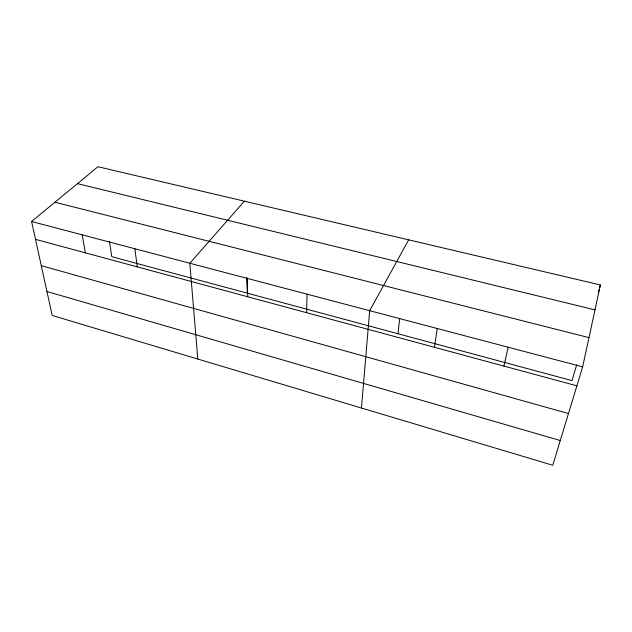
<?xml version="1.0" encoding="UTF-8"?>
<svg xmlns="http://www.w3.org/2000/svg" width="632" height="632" viewBox="0 0 632 632"><rect width="100%" height="100%" fill="white"/><g stroke="black" fill="none" stroke-linecap="round" stroke-linejoin="round"><path stroke-width="0.95" d="M306.599 312.698L307.057 294.172M361.457 408.019L369.68 310.691L408.667 239.836M397.97 333.751L399.716 318.441M434.413 347.276L437.257 328.514M582.649 366.868L600.4 284.953L97.968 166.73L31.6 221.508L52.187 315.463L552.763 465.271L582.649 366.868L31.6 221.508M503.933 366.086L508.16 347.213M576.7 364.743L571.984 380.606L111.777 256.679L109.415 241.305M598.228 292.26L599.041 289.519M599.586 287.694L600.4 284.953M244.363 201.174L189.821 263.244L197.792 359.039M77.483 183.636L594.996 309.877M54.968 202.224L588.985 337.638M35.511 239.346L576.89 385.828M41.278 265.661L568.468 413.557M46.942 291.51L560.276 440.528M82.184 234.851L85.359 252.84M134.877 248.755L137.263 266.878M247.159 278.372L247.736 296.771M246.78 277.495L247.278 293.169"/></g></svg>
